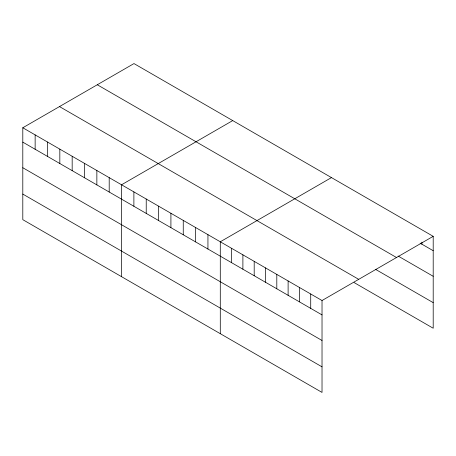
<?xml version="1.0" encoding="UTF-8"?>
<svg xmlns="http://www.w3.org/2000/svg" width="456" height="456" viewBox="0 0 456 456"><rect width="100%" height="100%" fill="white"/><g stroke="black" fill="none" stroke-linecap="round" stroke-linejoin="round"><path stroke-width="0.68" d="M22.8 127.765L322.022 300.521L322.022 392.422L22.8 219.667L22.8 127.765L133.978 63.578L433.2 236.333L433.2 328.234L354.073 282.549M232.72 120.589L121.541 184.777L121.541 276.678M331.466 177.595L220.288 241.783L220.288 333.684M322.022 300.521L433.2 236.333M420.113 243.151L433.2 250.709M398.099 256.027L433.2 276.29M97.288 84.759L396.509 257.515M375.493 269.331L433.2 302.647M59.491 106.584L358.712 279.34M22.8 142.141L322.022 314.897M22.8 167.728L322.022 340.478M22.8 194.085L322.022 366.841M421.897 242.13L421.897 244.182M310.718 293.995L310.718 308.37M299.415 287.468L299.415 301.843M288.112 280.942L288.112 295.317M276.803 274.415L276.803 288.79M265.5 267.889L265.5 282.264M254.197 261.362L254.197 275.737M242.894 254.836L242.894 269.211M231.591 248.309L231.591 262.69M207.942 234.658L207.942 249.033M195.601 227.533L195.601 241.908M183.255 220.408L183.255 234.783M170.915 213.283L170.915 227.658M158.574 206.152L158.574 220.533M146.228 199.027L146.228 213.402M133.887 191.902L133.887 206.277M109.201 177.652L109.201 192.027M96.86 170.521L96.86 184.902M84.514 163.396L84.514 177.772M72.173 156.271L72.173 170.647M59.827 149.146L59.827 163.522M47.487 142.021L47.487 156.397M35.14 134.896L35.14 149.272"/></g></svg>
